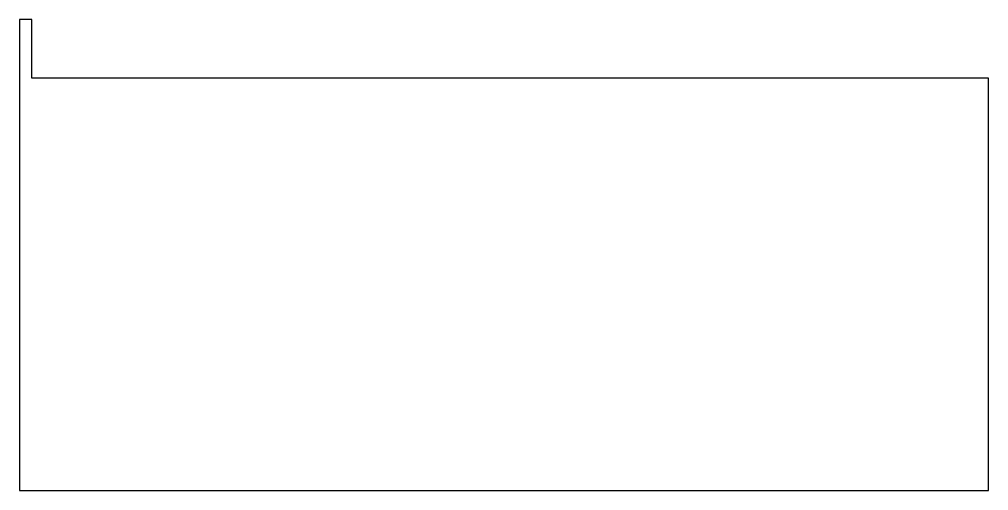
# Model space of a CAD drawing. Header units: inches. Extents: x -3.22 to 0.89, y -2 to 0.
import ezdxf

# ---------------------------------------------------------------- set-up
doc = ezdxf.new("R2010")
doc.units = ezdxf.units.IN
doc.layers.get('0').update_dxf_attribs({"linetype": 'CONTINUOUS'})

msp = doc.modelspace()

# ---------------------------------------------------------------- linework, layer by layer
msp.add_lwpolyline([(-3.1659, -0.25), (-3.1659, 0), (-3.2193, 0), (-3.2193, -2), (0.8945, -2), (0.8945, -0.25)], close=True)

doc.saveas('drawing.dxf')
